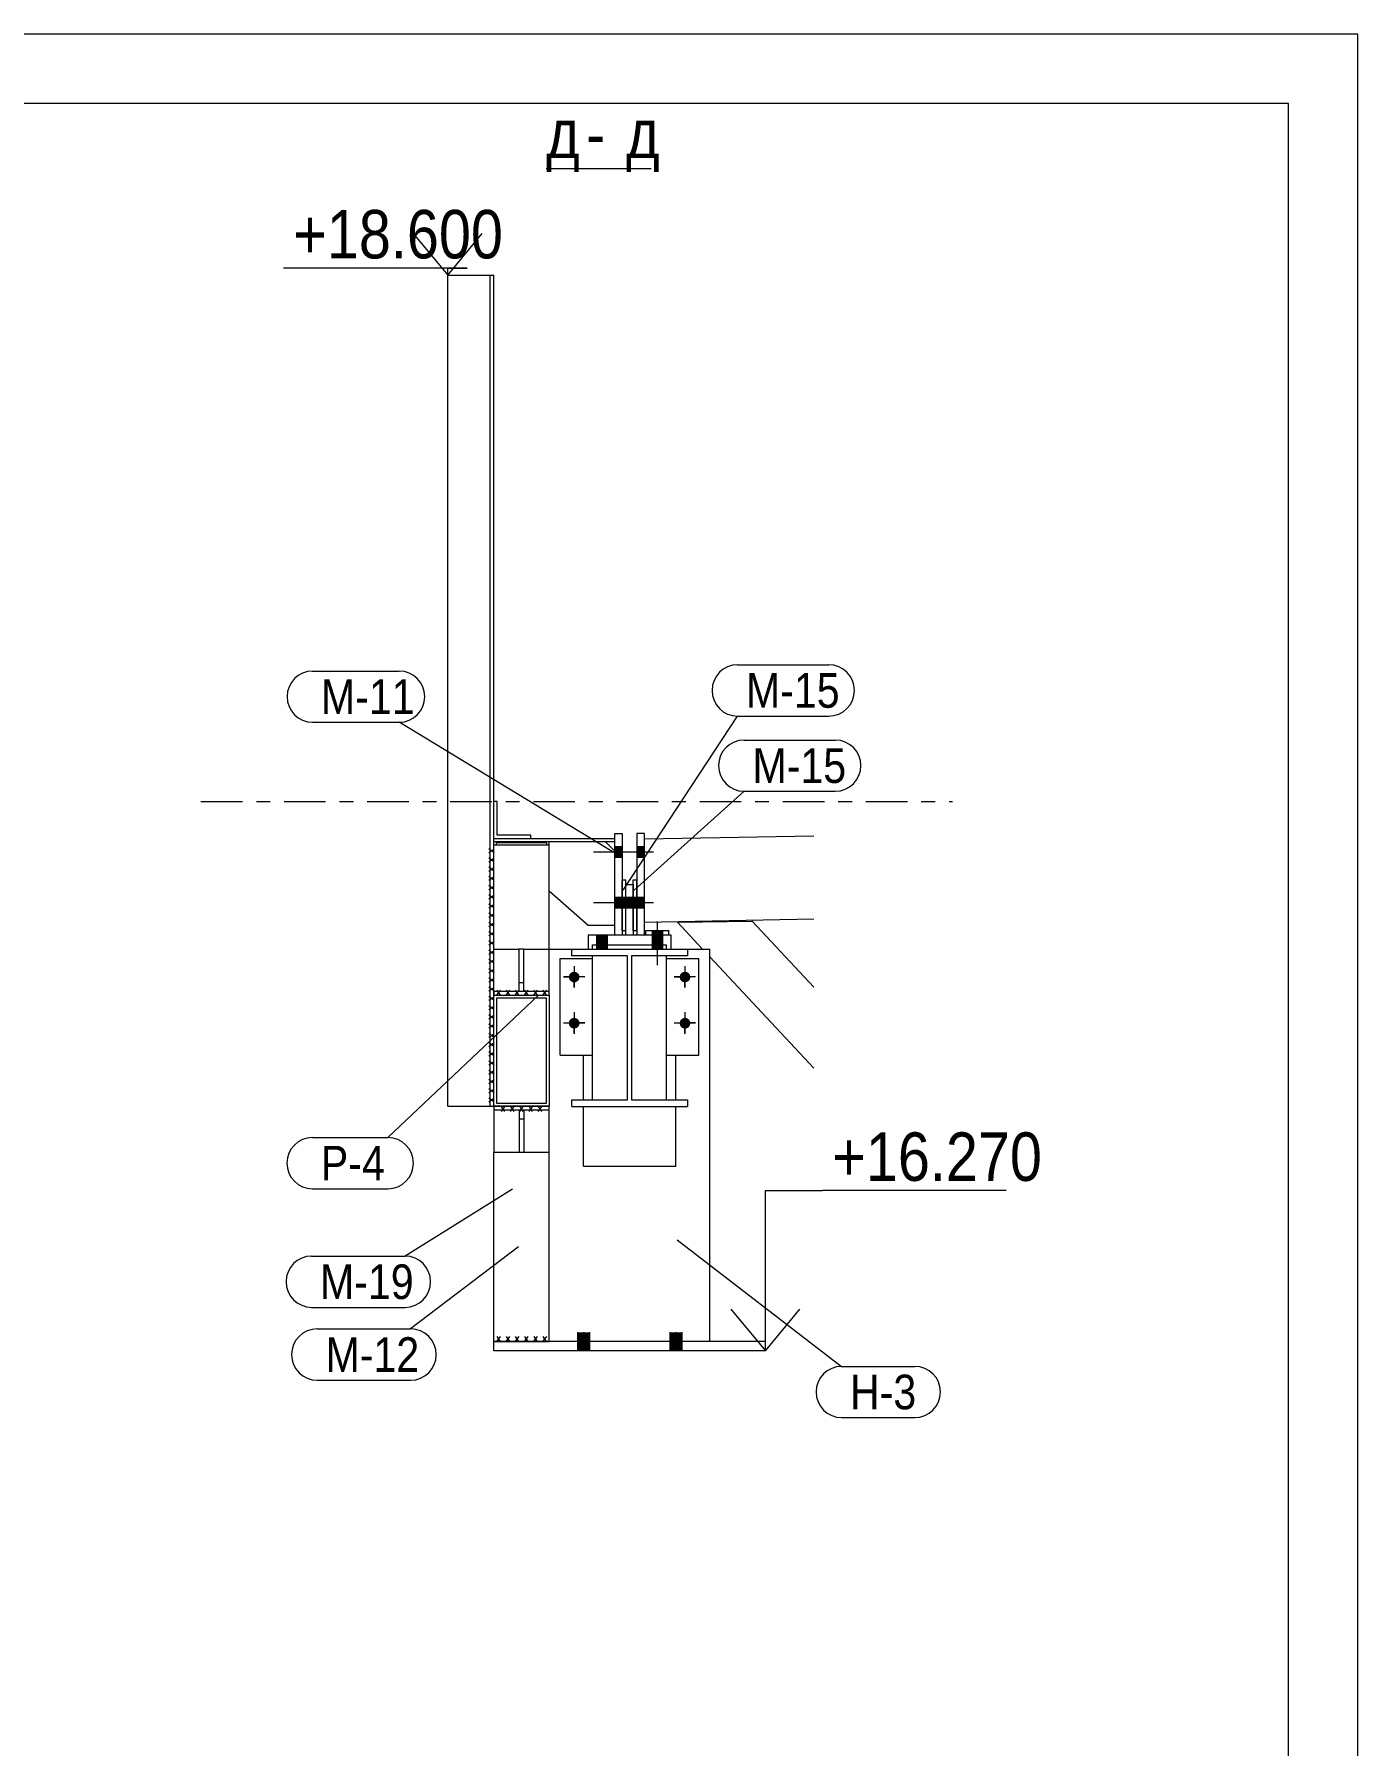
# Model space of a CAD drawing. Header units: millimetres. Extents: x -74 to 1115, y -586 to 256.
# Drawn here: x 1019.4 to 1114.9, y 132 to 255.5 of the extents above; entities that cross this region are included whole.
import ezdxf

# ---------------------------------------------------------------- set-up
doc = ezdxf.new("R2010")
doc.units = ezdxf.units.MM
for name, pattern in [('XKITLINE00', [0]), ('XKITLINE02', [4, 2, -2]), ('XKITLINE03', [6, 3, -1, 1, -1])]:
    doc.linetypes.add(name, pattern=pattern)
for name, color, linetype, lineweight in [('Bolt', 7, 'Continuous', 0), ('DrawingSheet', 5, 'Continuous', 0), ('GraphicObject', 6, 'Continuous', 0), ('LevelText', 7, 'Continuous', 0), ('OtherObjectType', 1, 'Continuous', 0), ('Part', 2, 'Continuous', 0), ('PartMark', 3, 'Continuous', 0), ('S-GRID', 1, 'Continuous', 0), ('SymbolText', 4, 'Continuous', 0)]:
    doc.layers.add(name, color=color, linetype=linetype, lineweight=lineweight)
doc.styles.add('GOST type A', font='ARIAL.TTF')

msp = doc.modelspace()

# ---------------------------------------------------------------- hatches: boundary and pattern name
at = {"layer": 'Bolt'}
for points in [[(1061.85, 196.11), (1061.31, 196.11), (1061.31, 196.88), (1061.85, 196.88)], [(1061.85, 196.11), (1061.31, 196.11), (1061.31, 196.88), (1061.85, 196.88)], [(1063.45, 196.11), (1062.91, 196.11), (1062.91, 196.88), (1063.45, 196.88)], [(1063.45, 196.11), (1062.91, 196.11), (1062.91, 196.88), (1063.45, 196.88)], [(1061.85, 192.44), (1061.31, 192.44), (1061.31, 193.21), (1061.85, 193.21)], [(1062.11, 192.44), (1061.85, 192.44), (1061.85, 193.21), (1062.11, 193.21)], [(1062.65, 192.44), (1062.11, 192.44), (1062.11, 193.21), (1062.65, 193.21)], [(1062.91, 192.44), (1062.65, 192.44), (1062.65, 193.21), (1062.91, 193.21)], [(1063.45, 192.44), (1062.91, 192.44), (1062.91, 193.21), (1063.45, 193.21)], [(1060.76, 190.49), (1060.76, 189.49), (1060, 189.49), (1060, 190.49)], [(1060.76, 190.49), (1060.76, 189.49), (1060, 189.49), (1060, 190.49)], [(1064.76, 190.83), (1064.76, 190.49), (1064, 190.49), (1064, 190.83)], [(1064.76, 190.83), (1064.76, 190.49), (1064, 190.49), (1064, 190.83)], [(1064.76, 190.49), (1064.76, 189.49), (1064, 189.49), (1064, 190.49)], [(1064.76, 190.49), (1064.76, 189.49), (1064, 189.49), (1064, 190.49)], [(1058.76, 187.46), (1058.76, 187.44), (1058.76, 187.42), (1058.76, 187.4), (1058.75, 187.38), (1058.75, 187.36), (1058.74, 187.35), (1058.74, 187.33), (1058.73, 187.31), (1058.72, 187.3), (1058.71, 187.28), (1058.7, 187.26), (1058.69, 187.25), (1058.68, 187.23), (1058.67, 187.22), (1058.65, 187.2), (1058.64, 187.19), (1058.62, 187.18), (1058.61, 187.17), (1058.59, 187.16), (1058.58, 187.15), (1058.56, 187.14), (1058.54, 187.13), (1058.53, 187.12), (1058.51, 187.11), (1058.49, 187.11), (1058.47, 187.1), (1058.46, 187.1), (1058.44, 187.1), (1058.42, 187.09), (1058.4, 187.09), (1058.38, 187.09), (1058.36, 187.09), (1058.34, 187.09), (1058.32, 187.1), (1058.31, 187.1), (1058.29, 187.1), (1058.27, 187.11), (1058.25, 187.11), (1058.23, 187.12), (1058.22, 187.13), (1058.2, 187.14), (1058.18, 187.15), (1058.17, 187.16), (1058.15, 187.17), (1058.14, 187.18), (1058.12, 187.19), (1058.11, 187.2), (1058.1, 187.22), (1058.08, 187.23), (1058.07, 187.25), (1058.06, 187.26), (1058.05, 187.28), (1058.04, 187.3), (1058.03, 187.31), (1058.03, 187.33), (1058.02, 187.35), (1058.01, 187.36), (1058.01, 187.38), (1058.01, 187.4), (1058, 187.42), (1058, 187.44), (1058, 187.46), (1058, 187.48), (1058, 187.49), (1058, 187.51), (1058, 187.53), (1058.01, 187.55), (1058.01, 187.57), (1058.01, 187.59), (1058.02, 187.6), (1058.03, 187.62), (1058.03, 187.64), (1058.04, 187.66), (1058.05, 187.67), (1058.06, 187.69), (1058.07, 187.7), (1058.08, 187.72), (1058.1, 187.73), (1058.11, 187.75), (1058.12, 187.76), (1058.14, 187.77), (1058.15, 187.78), (1058.17, 187.79), (1058.18, 187.8), (1058.2, 187.81), (1058.22, 187.82), (1058.23, 187.83), (1058.25, 187.84), (1058.27, 187.84), (1058.29, 187.85), (1058.31, 187.85), (1058.32, 187.85), (1058.34, 187.86), (1058.36, 187.86), (1058.38, 187.86), (1058.4, 187.86), (1058.42, 187.86), (1058.44, 187.85), (1058.46, 187.85), (1058.47, 187.85), (1058.49, 187.84), (1058.51, 187.84), (1058.53, 187.83), (1058.54, 187.82), (1058.56, 187.81), (1058.58, 187.8), (1058.59, 187.79), (1058.61, 187.78), (1058.62, 187.77), (1058.64, 187.76), (1058.65, 187.75), (1058.67, 187.73), (1058.68, 187.72), (1058.69, 187.7), (1058.7, 187.69), (1058.71, 187.67), (1058.72, 187.66), (1058.73, 187.64), (1058.74, 187.62), (1058.74, 187.6), (1058.75, 187.59), (1058.75, 187.57), (1058.76, 187.55), (1058.76, 187.53), (1058.76, 187.51), (1058.76, 187.49), (1058.76, 187.48)], [(1066.76, 187.46), (1066.76, 187.44), (1066.76, 187.42), (1066.76, 187.4), (1066.75, 187.38), (1066.75, 187.36), (1066.74, 187.35), (1066.74, 187.33), (1066.73, 187.31), (1066.72, 187.3), (1066.71, 187.28), (1066.7, 187.26), (1066.69, 187.25), (1066.68, 187.23), (1066.67, 187.22), (1066.65, 187.2), (1066.64, 187.19), (1066.62, 187.18), (1066.61, 187.17), (1066.59, 187.16), (1066.58, 187.15), (1066.56, 187.14), (1066.54, 187.13), (1066.53, 187.12), (1066.51, 187.11), (1066.49, 187.11), (1066.47, 187.1), (1066.46, 187.1), (1066.44, 187.1), (1066.42, 187.09), (1066.4, 187.09), (1066.38, 187.09), (1066.36, 187.09), (1066.34, 187.09), (1066.32, 187.1), (1066.31, 187.1), (1066.29, 187.1), (1066.27, 187.11), (1066.25, 187.11), (1066.23, 187.12), (1066.22, 187.13), (1066.2, 187.14), (1066.18, 187.15), (1066.17, 187.16), (1066.15, 187.17), (1066.14, 187.18), (1066.12, 187.19), (1066.11, 187.2), (1066.1, 187.22), (1066.08, 187.23), (1066.07, 187.25), (1066.06, 187.26), (1066.05, 187.28), (1066.04, 187.3), (1066.03, 187.31), (1066.03, 187.33), (1066.02, 187.35), (1066.01, 187.36), (1066.01, 187.38), (1066.01, 187.4), (1066, 187.42), (1066, 187.44), (1066, 187.46), (1066, 187.48), (1066, 187.49), (1066, 187.51), (1066, 187.53), (1066.01, 187.55), (1066.01, 187.57), (1066.01, 187.59), (1066.02, 187.6), (1066.03, 187.62), (1066.03, 187.64), (1066.04, 187.66), (1066.05, 187.67), (1066.06, 187.69), (1066.07, 187.7), (1066.08, 187.72), (1066.1, 187.73), (1066.11, 187.75), (1066.12, 187.76), (1066.14, 187.77), (1066.15, 187.78), (1066.17, 187.79), (1066.18, 187.8), (1066.2, 187.81), (1066.22, 187.82), (1066.23, 187.83), (1066.25, 187.84), (1066.27, 187.84), (1066.29, 187.85), (1066.31, 187.85), (1066.32, 187.85), (1066.34, 187.86), (1066.36, 187.86), (1066.38, 187.86), (1066.4, 187.86), (1066.42, 187.86), (1066.44, 187.85), (1066.46, 187.85), (1066.47, 187.85), (1066.49, 187.84), (1066.51, 187.84), (1066.53, 187.83), (1066.54, 187.82), (1066.56, 187.81), (1066.58, 187.8), (1066.59, 187.79), (1066.61, 187.78), (1066.62, 187.77), (1066.64, 187.76), (1066.65, 187.75), (1066.67, 187.73), (1066.68, 187.72), (1066.69, 187.7), (1066.7, 187.69), (1066.71, 187.67), (1066.72, 187.66), (1066.73, 187.64), (1066.74, 187.62), (1066.74, 187.6), (1066.75, 187.59), (1066.75, 187.57), (1066.76, 187.55), (1066.76, 187.53), (1066.76, 187.51), (1066.76, 187.49), (1066.76, 187.48)], [(1058.76, 184.12), (1058.76, 184.1), (1058.76, 184.09), (1058.76, 184.07), (1058.75, 184.05), (1058.75, 184.03), (1058.74, 184.01), (1058.74, 184), (1058.73, 183.98), (1058.72, 183.96), (1058.71, 183.95), (1058.7, 183.93), (1058.69, 183.91), (1058.68, 183.9), (1058.67, 183.88), (1058.65, 183.87), (1058.64, 183.86), (1058.62, 183.85), (1058.61, 183.83), (1058.59, 183.82), (1058.58, 183.81), (1058.56, 183.8), (1058.54, 183.8), (1058.53, 183.79), (1058.51, 183.78), (1058.49, 183.78), (1058.47, 183.77), (1058.46, 183.77), (1058.44, 183.76), (1058.42, 183.76), (1058.4, 183.76), (1058.38, 183.76), (1058.36, 183.76), (1058.34, 183.76), (1058.32, 183.76), (1058.31, 183.77), (1058.29, 183.77), (1058.27, 183.78), (1058.25, 183.78), (1058.23, 183.79), (1058.22, 183.8), (1058.2, 183.8), (1058.18, 183.81), (1058.17, 183.82), (1058.15, 183.83), (1058.14, 183.85), (1058.12, 183.86), (1058.11, 183.87), (1058.1, 183.88), (1058.08, 183.9), (1058.07, 183.91), (1058.06, 183.93), (1058.05, 183.95), (1058.04, 183.96), (1058.03, 183.98), (1058.03, 184), (1058.02, 184.01), (1058.01, 184.03), (1058.01, 184.05), (1058.01, 184.07), (1058, 184.09), (1058, 184.1), (1058, 184.12), (1058, 184.14), (1058, 184.16), (1058, 184.18), (1058, 184.2), (1058.01, 184.22), (1058.01, 184.24), (1058.01, 184.25), (1058.02, 184.27), (1058.03, 184.29), (1058.03, 184.31), (1058.04, 184.32), (1058.05, 184.34), (1058.06, 184.36), (1058.07, 184.37), (1058.08, 184.39), (1058.1, 184.4), (1058.11, 184.41), (1058.12, 184.43), (1058.14, 184.44), (1058.15, 184.45), (1058.17, 184.46), (1058.18, 184.47), (1058.2, 184.48), (1058.22, 184.49), (1058.23, 184.5), (1058.25, 184.5), (1058.27, 184.51), (1058.29, 184.51), (1058.31, 184.52), (1058.32, 184.52), (1058.34, 184.52), (1058.36, 184.53), (1058.38, 184.53), (1058.4, 184.53), (1058.42, 184.52), (1058.44, 184.52), (1058.46, 184.52), (1058.47, 184.51), (1058.49, 184.51), (1058.51, 184.5), (1058.53, 184.5), (1058.54, 184.49), (1058.56, 184.48), (1058.58, 184.47), (1058.59, 184.46), (1058.61, 184.45), (1058.62, 184.44), (1058.64, 184.43), (1058.65, 184.41), (1058.67, 184.4), (1058.68, 184.39), (1058.69, 184.37), (1058.7, 184.36), (1058.71, 184.34), (1058.72, 184.32), (1058.73, 184.31), (1058.74, 184.29), (1058.74, 184.27), (1058.75, 184.25), (1058.75, 184.24), (1058.76, 184.22), (1058.76, 184.2), (1058.76, 184.18), (1058.76, 184.16), (1058.76, 184.14)], [(1066.76, 184.12), (1066.76, 184.1), (1066.76, 184.09), (1066.76, 184.07), (1066.75, 184.05), (1066.75, 184.03), (1066.74, 184.01), (1066.74, 184), (1066.73, 183.98), (1066.72, 183.96), (1066.71, 183.95), (1066.7, 183.93), (1066.69, 183.91), (1066.68, 183.9), (1066.67, 183.88), (1066.65, 183.87), (1066.64, 183.86), (1066.62, 183.85), (1066.61, 183.83), (1066.59, 183.82), (1066.58, 183.81), (1066.56, 183.8), (1066.54, 183.8), (1066.53, 183.79), (1066.51, 183.78), (1066.49, 183.78), (1066.47, 183.77), (1066.46, 183.77), (1066.44, 183.76), (1066.42, 183.76), (1066.4, 183.76), (1066.38, 183.76), (1066.36, 183.76), (1066.34, 183.76), (1066.32, 183.76), (1066.31, 183.77), (1066.29, 183.77), (1066.27, 183.78), (1066.25, 183.78), (1066.23, 183.79), (1066.22, 183.8), (1066.2, 183.8), (1066.18, 183.81), (1066.17, 183.82), (1066.15, 183.83), (1066.14, 183.85), (1066.12, 183.86), (1066.11, 183.87), (1066.1, 183.88), (1066.08, 183.9), (1066.07, 183.91), (1066.06, 183.93), (1066.05, 183.95), (1066.04, 183.96), (1066.03, 183.98), (1066.03, 184), (1066.02, 184.01), (1066.01, 184.03), (1066.01, 184.05), (1066.01, 184.07), (1066, 184.09), (1066, 184.1), (1066, 184.12), (1066, 184.14), (1066, 184.16), (1066, 184.18), (1066, 184.2), (1066.01, 184.22), (1066.01, 184.24), (1066.01, 184.25), (1066.02, 184.27), (1066.03, 184.29), (1066.03, 184.31), (1066.04, 184.32), (1066.05, 184.34), (1066.06, 184.36), (1066.07, 184.37), (1066.08, 184.39), (1066.1, 184.4), (1066.11, 184.41), (1066.12, 184.43), (1066.14, 184.44), (1066.15, 184.45), (1066.17, 184.46), (1066.18, 184.47), (1066.2, 184.48), (1066.22, 184.49), (1066.23, 184.5), (1066.25, 184.5), (1066.27, 184.51), (1066.29, 184.51), (1066.31, 184.52), (1066.32, 184.52), (1066.34, 184.52), (1066.36, 184.53), (1066.38, 184.53), (1066.4, 184.53), (1066.42, 184.52), (1066.44, 184.52), (1066.46, 184.52), (1066.47, 184.51), (1066.49, 184.51), (1066.51, 184.5), (1066.53, 184.5), (1066.54, 184.49), (1066.56, 184.48), (1066.58, 184.47), (1066.59, 184.46), (1066.61, 184.45), (1066.62, 184.44), (1066.64, 184.43), (1066.65, 184.41), (1066.67, 184.4), (1066.68, 184.39), (1066.69, 184.37), (1066.7, 184.36), (1066.71, 184.34), (1066.72, 184.32), (1066.73, 184.31), (1066.74, 184.29), (1066.74, 184.27), (1066.75, 184.25), (1066.75, 184.24), (1066.76, 184.22), (1066.76, 184.2), (1066.76, 184.18), (1066.76, 184.16), (1066.76, 184.14)], [(1059.48, 161.83), (1059.48, 161.16), (1058.61, 161.16), (1058.61, 161.83)], [(1059.48, 161.83), (1059.48, 161.16), (1058.61, 161.16), (1058.61, 161.83)], [(1059.48, 161.16), (1059.48, 160.49), (1058.61, 160.49), (1058.61, 161.16)], [(1059.48, 161.16), (1059.48, 160.49), (1058.61, 160.49), (1058.61, 161.16)], [(1066.15, 161.83), (1066.15, 161.16), (1065.28, 161.16), (1065.28, 161.83)], [(1066.15, 161.83), (1066.15, 161.16), (1065.28, 161.16), (1065.28, 161.83)], [(1066.15, 161.16), (1066.15, 160.49), (1065.28, 160.49), (1065.28, 161.16)], [(1066.15, 161.16), (1066.15, 160.49), (1065.28, 160.49), (1065.28, 161.16)]]:
    msp.add_hatch(color=256, dxfattribs=at).paths.add_polyline_path(points, flags=17)

# ---------------------------------------------------------------- linework, layer by layer
at = {"layer": 'Bolt', "linetype": 'XKITLINE00', "lineweight": 0}
for p, q in [((1064.11, 196.49), (1059.78, 196.49)), ((1064.11, 196.49), (1059.78, 196.49)), ((1061.85, 196.88), (1061.31, 196.88)), ((1061.85, 196.88), (1061.31, 196.88)), ((1063.45, 196.88), (1062.91, 196.88)), ((1063.45, 196.88), (1062.91, 196.88)), ((1061.85, 196.11), (1061.31, 196.11)), ((1061.85, 196.11), (1061.31, 196.11)), ((1063.45, 196.11), (1062.91, 196.11)), ((1063.45, 196.11), (1062.91, 196.11)), ((1064.11, 192.83), (1059.78, 192.83)), ((1061.85, 193.21), (1061.31, 193.21)), ((1062.11, 193.21), (1061.85, 193.21)), ((1062.65, 193.21), (1062.11, 193.21)), ((1062.91, 193.21), (1062.65, 193.21)), ((1063.45, 193.21), (1062.91, 193.21)), ((1061.85, 192.44), (1061.31, 192.44)), ((1062.11, 192.44), (1061.85, 192.44)), ((1062.65, 192.44), (1062.11, 192.44)), ((1062.91, 192.44), (1062.65, 192.44)), ((1063.45, 192.44), (1062.91, 192.44)), ((1060, 190.49), (1060, 189.49)), ((1060, 190.49), (1060, 189.49)), ((1060.38, 190.49), (1060.38, 189.49)), ((1060.38, 190.49), (1060.38, 189.49)), ((1060.76, 190.49), (1060.76, 189.49)), ((1060.76, 190.49), (1060.76, 189.49)), ((1064, 190.83), (1064, 190.49)), ((1064, 190.83), (1064, 190.49)), ((1064, 190.49), (1064, 189.49)), ((1064, 190.49), (1064, 189.49)), ((1064.38, 191.49), (1064.38, 188.33)), ((1064.38, 191.49), (1064.38, 188.33)), ((1064.76, 190.83), (1064.76, 190.49)), ((1064.76, 190.83), (1064.76, 190.49)), ((1064.76, 190.49), (1064.76, 189.49)), ((1064.76, 190.49), (1064.76, 189.49)), ((1058.38, 188.26), (1058.38, 187.75)), ((1058.38, 188.24), (1058.38, 186.71)), ((1066.38, 188.26), (1066.38, 187.75)), ((1066.38, 188.24), (1066.38, 186.71)), ((1057.61, 187.49), (1058.12, 187.49)), ((1059.15, 187.48), (1057.61, 187.48)), ((1058.38, 186.73), (1058.38, 187.24)), ((1059.15, 187.49), (1058.64, 187.49)), ((1065.61, 187.49), (1066.12, 187.49)), ((1067.15, 187.48), (1065.61, 187.48)), ((1066.38, 186.73), (1066.38, 187.24)), ((1067.15, 187.49), (1066.64, 187.49)), ((1057.61, 184.16), (1058.12, 184.16)), ((1059.15, 184.14), (1057.61, 184.14)), ((1058.38, 184.93), (1058.38, 184.42)), ((1058.38, 184.91), (1058.38, 183.38)), ((1059.15, 184.16), (1058.64, 184.16)), ((1065.61, 184.16), (1066.12, 184.16)), ((1067.15, 184.14), (1065.61, 184.14)), ((1066.38, 184.93), (1066.38, 184.42)), ((1066.38, 184.91), (1066.38, 183.38)), ((1067.15, 184.16), (1066.64, 184.16)), ((1058.38, 183.39), (1058.38, 183.9)), ((1066.38, 183.39), (1066.38, 183.9)), ((1058.61, 161.83), (1058.61, 161.16)), ((1058.61, 161.83), (1058.61, 161.16)), ((1058.61, 161.16), (1058.61, 160.49)), ((1058.61, 161.16), (1058.61, 160.49)), ((1059.05, 161.83), (1059.05, 160.49)), ((1059.05, 161.83), (1059.05, 160.49)), ((1059.48, 161.83), (1059.48, 161.16)), ((1059.48, 161.83), (1059.48, 161.16)), ((1059.48, 161.16), (1059.48, 160.49)), ((1059.48, 161.16), (1059.48, 160.49)), ((1065.28, 161.83), (1065.28, 161.16)), ((1065.28, 161.83), (1065.28, 161.16)), ((1065.28, 161.16), (1065.28, 160.49)), ((1065.28, 161.16), (1065.28, 160.49)), ((1065.71, 161.83), (1065.71, 160.49)), ((1065.71, 161.83), (1065.71, 160.49)), ((1066.15, 161.83), (1066.15, 161.16)), ((1066.15, 161.83), (1066.15, 161.16)), ((1066.15, 161.16), (1066.15, 160.49)), ((1066.15, 161.16), (1066.15, 160.49))]:
    msp.add_line(p, q, dxfattribs=at)
at = {"layer": 'Bolt', "linetype": 'XKITLINE02', "lineweight": 0}
for p, q in [((1064.11, 192.83), (1059.78, 192.83)), ((1061.85, 193.21), (1061.31, 193.21)), ((1062.11, 193.21), (1061.85, 193.21)), ((1062.65, 193.21), (1062.11, 193.21)), ((1062.91, 193.21), (1062.65, 193.21)), ((1063.45, 193.21), (1062.91, 193.21)), ((1061.85, 192.44), (1061.31, 192.44)), ((1062.11, 192.44), (1061.85, 192.44)), ((1062.65, 192.44), (1062.11, 192.44)), ((1062.91, 192.44), (1062.65, 192.44)), ((1063.45, 192.44), (1062.91, 192.44)), ((1064, 190.49), (1064, 189.49)), ((1064, 190.49), (1064, 189.49)), ((1064.38, 190.49), (1064.38, 189.49)), ((1064.38, 190.49), (1064.38, 189.49)), ((1064.76, 190.49), (1064.76, 189.49)), ((1064.76, 190.49), (1064.76, 189.49))]:
    msp.add_line(p, q, dxfattribs=at)
at = {"layer": 'DrawingSheet', "linetype": 'XKITLINE00', "lineweight": 0}
for p, q in [((1114.95, 255.55), (-74.05, 255.55)), ((1114.95, -585.45), (1114.95, 255.55)), ((1109.95, 250.55), (-54.05, 250.55)), ((1109.95, -580.45), (1109.95, 250.55))]:
    msp.add_line(p, q, dxfattribs=at)
at = {"layer": 'GraphicObject', "linetype": 'XKITLINE00', "lineweight": 0}
for p, q in [((1052.58, 178.16), (1052.58, 197.03)), ((1052.58, 186.16), (1056.58, 186.16)), ((1056.58, 178.16), (1052.58, 178.16)), ((1052.58, 161.16), (1056.58, 161.16))]:
    msp.add_line(p, q, dxfattribs=at)
at = {"layer": 'LevelText', "linetype": 'XKITLINE00', "lineweight": 0}
for p, q in [((1046.75, 241.16), (1049.25, 238.16)), ((1049.25, 238.16), (1051.75, 241.16)), ((1050.65, 238.66), (1037.4, 238.66)), ((1049.25, 238.16), (1049.25, 238.66)), ((1049.25, 238.66), (1050.65, 238.66)), ((1072.18, 160.49), (1072.18, 172.06)), ((1072.18, 172.06), (1076.31, 172.06)), ((1089.56, 172.06), (1076.31, 172.06)), ((1069.68, 163.49), (1072.18, 160.49)), ((1072.18, 160.49), (1074.68, 163.49))]:
    msp.add_line(p, q, dxfattribs=at)
at = {"layer": 'OtherObjectType', "linetype": 'XKITLINE00', "lineweight": 0}
msp.add_line((1056.36, 245.86), (1063.94, 245.86), dxfattribs=at)
at = {"layer": 'Part', "linetype": 'XKITLINE00', "lineweight": 0}
for p, q in [((1049.25, 178.16), (1049.25, 238.16)), ((1049.25, 238.16), (1052.58, 238.16)), ((1052.31, 178.16), (1052.31, 238.16)), ((1052.58, 186.43), (1052.58, 238.16)), ((1052.81, 200.16), (1052.58, 200.16)), ((1052.81, 197.73), (1052.81, 200.16)), ((1055.25, 197.73), (1052.81, 197.73)), ((1055.25, 197.49), (1055.25, 197.73)), ((1061.31, 190.49), (1061.31, 197.83)), ((1061.31, 197.83), (1061.85, 197.83)), ((1061.85, 197.83), (1061.85, 190.49)), ((1063.45, 197.83), (1062.91, 197.83)), ((1062.91, 197.83), (1062.91, 190.49)), ((1063.45, 190.49), (1063.45, 197.83)), ((1052.58, 197.23), (1052.58, 197.49)), ((1052.58, 197.49), (1061.31, 197.49)), ((1061.31, 197.23), (1052.58, 197.23)), ((1052.58, 197.03), (1056.58, 197.03)), ((1056.41, 197.16), (1052.75, 197.16)), ((1052.75, 197.16), (1052.75, 197.03)), ((1056.41, 197.03), (1056.41, 197.16)), ((1056.58, 197.03), (1056.58, 197.23)), ((1056.58, 189.49), (1056.58, 197.03)), ((1060.65, 197.23), (1061.31, 196.56)), ((1063.45, 197.45), (1075.69, 197.68)), ((1061.85, 190.83), (1061.85, 194.49)), ((1061.85, 194.49), (1062.11, 194.49)), ((1062.11, 190.83), (1062.11, 194.49)), ((1062.11, 190.49), (1062.11, 194.16)), ((1062.11, 194.16), (1062.65, 194.16)), ((1062.65, 190.83), (1062.65, 194.49)), ((1062.65, 194.49), (1062.91, 194.49)), ((1062.65, 194.16), (1062.65, 190.49)), ((1062.91, 190.83), (1062.91, 194.49)), ((1056.58, 193.69), (1059.38, 191.23)), ((1063.45, 191.45), (1075.69, 191.68)), ((1059.38, 191.23), (1061.31, 191.23)), ((1065.38, 190.49), (1059.38, 190.49)), ((1059.38, 190.49), (1059.38, 189.49)), ((1061.85, 190.83), (1062.11, 190.83)), ((1062.65, 190.83), (1062.91, 190.83)), ((1063.55, 190.49), (1063.55, 190.83)), ((1063.55, 190.83), (1065.21, 190.83)), ((1065.21, 190.49), (1065.21, 190.83)), ((1065.38, 189.49), (1065.38, 190.49)), ((1065.84, 191.43), (1071.23, 191.52)), ((1067.65, 189.49), (1065.84, 191.43)), ((1075.69, 186.75), (1071.23, 191.52)), ((1052.58, 189.49), (1054.41, 189.49)), ((1054.75, 189.49), (1054.41, 189.49)), ((1054.41, 186.43), (1054.41, 189.49)), ((1054.75, 186.43), (1054.75, 189.49)), ((1054.75, 189.49), (1056.58, 189.49)), ((1056.58, 189.49), (1059.71, 189.49)), ((1056.58, 186.16), (1056.58, 189.49)), ((1058.21, 189.48), (1066.55, 189.48)), ((1058.21, 189.01), (1058.21, 189.48)), ((1059.38, 189.49), (1059.71, 189.49)), ((1059.71, 189.48), (1059.71, 189.81)), ((1059.71, 189.81), (1065.05, 189.81)), ((1065.05, 189.48), (1065.05, 189.81)), ((1065.05, 189.49), (1068.18, 189.49)), ((1065.05, 189.49), (1065.38, 189.49)), ((1066.55, 189.48), (1066.55, 189.01)), ((1068.18, 161.16), (1068.18, 189.49)), ((1057.38, 181.83), (1057.38, 188.81)), ((1057.38, 188.81), (1059.71, 188.81)), ((1062.23, 189.01), (1058.21, 189.01)), ((1059.71, 178.61), (1059.71, 189.01)), ((1062.23, 178.61), (1062.23, 189.01)), ((1066.55, 189.01), (1062.53, 189.01)), ((1062.53, 189.01), (1062.53, 178.61)), ((1065.05, 178.61), (1065.05, 189.01)), ((1065.05, 188.81), (1067.38, 188.81)), ((1067.38, 181.83), (1067.38, 188.81)), ((1075.69, 180.9), (1068.18, 188.93)), ((1054.41, 187.09), (1054.75, 187.09)), ((1056.58, 186.43), (1052.58, 186.43)), ((1052.58, 186.43), (1052.58, 186.16)), ((1052.58, 178.16), (1052.58, 186.16)), ((1052.58, 186.16), (1056.58, 186.16)), ((1052.78, 185.96), (1052.78, 178.36)), ((1056.38, 185.96), (1052.78, 185.96)), ((1054.75, 186.43), (1054.41, 186.43)), ((1056.38, 178.36), (1056.38, 185.96)), ((1056.58, 186.16), (1056.58, 178.16)), ((1057.38, 181.83), (1059.71, 181.83)), ((1059.05, 178.61), (1059.05, 181.83)), ((1065.05, 181.83), (1067.38, 181.83)), ((1065.71, 178.61), (1065.71, 181.83)), ((1049.25, 178.16), (1052.58, 178.16)), ((1052.58, 178.16), (1056.58, 178.16)), ((1052.58, 178.16), (1052.58, 174.83)), ((1052.78, 178.36), (1056.38, 178.36)), ((1056.58, 161.16), (1056.58, 178.16)), ((1058.21, 178.14), (1058.21, 178.61)), ((1058.21, 178.61), (1062.23, 178.61)), ((1058.21, 178.14), (1066.55, 178.14)), ((1059.05, 173.83), (1059.05, 178.14)), ((1062.53, 178.61), (1066.55, 178.61)), ((1065.71, 173.83), (1065.71, 178.14)), ((1066.55, 178.61), (1066.55, 178.14)), ((1052.58, 177.89), (1056.58, 177.89)), ((1054.41, 177.89), (1054.41, 174.83)), ((1054.41, 177.89), (1054.75, 177.89)), ((1054.41, 177.23), (1054.75, 177.23)), ((1054.75, 177.89), (1054.75, 174.83)), ((1052.58, 161.16), (1052.58, 174.83)), ((1052.58, 174.83), (1054.41, 174.83)), ((1054.41, 174.83), (1054.75, 174.83)), ((1054.75, 174.83), (1056.58, 174.83)), ((1059.05, 173.83), (1065.71, 173.83)), ((1052.58, 160.49), (1052.58, 161.16)), ((1072.18, 161.16), (1052.58, 161.16)), ((1072.18, 160.49), (1072.18, 161.16)), ((1072.18, 160.49), (1052.58, 160.49))]:
    msp.add_line(p, q, dxfattribs=at)
at = {"layer": 'PartMark', "linetype": 'XKITLINE00', "lineweight": 0}
for p, q in [((1039.5, 209.57), (1045.75, 209.57)), ((1070.18, 210.02), (1076.76, 210.02)), ((1039.5, 205.87), (1045.75, 205.87)), ((1061.43, 196.35), (1045.75, 205.87)), ((1061.91, 193.75), (1070.18, 206.32)), ((1070.18, 206.32), (1076.76, 206.32)), ((1070.65, 204.59), (1077.23, 204.59)), ((1062.71, 193.75), (1070.65, 200.89)), ((1070.65, 200.89), (1077.23, 200.89)), ((1055.77, 186.14), (1044.93, 175.89)), ((1039.49, 175.89), (1044.93, 175.89)), ((1039.49, 172.19), (1044.93, 172.19)), ((1053.94, 172.15), (1046.17, 167.33)), ((1065.82, 168.5), (1077.69, 159.37)), ((1039.43, 167.33), (1046.17, 167.33)), ((1054.35, 168), (1046.57, 162.07)), ((1039.43, 163.63), (1046.17, 163.63)), ((1039.83, 162.07), (1046.57, 162.07)), ((1039.83, 158.37), (1046.57, 158.37)), ((1077.69, 159.37), (1082.97, 159.37)), ((1077.69, 155.67), (1082.97, 155.67))]:
    msp.add_line(p, q, dxfattribs=at)
for centre, start, end in [((1039.5, 207.72), 90, 270), ((1045.75, 207.72), 270, 90), ((1070.18, 208.17), 90, 270), ((1076.76, 208.17), 270, 90), ((1070.65, 202.74), 90, 270), ((1077.23, 202.74), 270, 90), ((1039.49, 174.04), 90, 270), ((1044.93, 174.04), 270, 90), ((1039.43, 165.48), 90, 270), ((1046.17, 165.48), 270, 90), ((1039.83, 160.22), 90, 270), ((1046.57, 160.22), 270, 90), ((1077.69, 157.52), 90, 270), ((1082.97, 157.52), 270, 90)]:
    msp.add_arc(centre, 1.85, start, end, dxfattribs=at)
at = {"layer": 'S-GRID', "linetype": 'XKITLINE03', "lineweight": 0}
msp.add_line((1031.44, 200.16), (1085.69, 200.16), dxfattribs=at)
at = {"layer": 'SymbolText', "linetype": 'XKITLINE00', "lineweight": 0}
for p, q in [((1052.58, 196.47), (1052.21, 196.74)), ((1052.21, 196.47), (1052.58, 196.72)), ((1052.58, 195.8), (1052.21, 196.08)), ((1052.21, 195.8), (1052.58, 196.05)), ((1052.58, 195.13), (1052.21, 195.41)), ((1052.21, 195.13), (1052.58, 195.38)), ((1052.58, 194.47), (1052.21, 194.74)), ((1052.21, 194.47), (1052.58, 194.72)), ((1052.58, 193.8), (1052.21, 194.08)), ((1052.21, 193.8), (1052.58, 194.05)), ((1052.58, 193.13), (1052.21, 193.41)), ((1052.21, 193.13), (1052.58, 193.38)), ((1052.58, 192.47), (1052.21, 192.74)), ((1052.21, 192.47), (1052.58, 192.72)), ((1052.58, 191.8), (1052.21, 192.08)), ((1052.21, 191.8), (1052.58, 192.05)), ((1052.58, 191.13), (1052.21, 191.41)), ((1052.21, 191.13), (1052.58, 191.38)), ((1052.58, 190.47), (1052.21, 190.74)), ((1052.21, 190.47), (1052.58, 190.72)), ((1052.58, 189.8), (1052.21, 190.08)), ((1052.21, 189.8), (1052.58, 190.05)), ((1052.58, 189.13), (1052.21, 189.41)), ((1052.21, 189.13), (1052.58, 189.38)), ((1052.58, 188.47), (1052.21, 188.74)), ((1052.21, 188.47), (1052.58, 188.72)), ((1052.58, 187.8), (1052.21, 188.08)), ((1052.21, 187.8), (1052.58, 188.05)), ((1052.58, 187.13), (1052.21, 187.41)), ((1052.21, 187.13), (1052.58, 187.38)), ((1052.58, 186.47), (1052.21, 186.74)), ((1052.21, 186.47), (1052.58, 186.72)), ((1052.58, 185.8), (1052.21, 186.08)), ((1052.21, 185.8), (1052.58, 186.05)), ((1052.58, 185.13), (1052.21, 185.41)), ((1052.21, 185.13), (1052.58, 185.38)), ((1052.79, 186.16), (1053.06, 186.53)), ((1052.79, 186.53), (1053.04, 186.16)), ((1053.46, 186.16), (1053.73, 186.53)), ((1053.46, 186.53), (1053.71, 186.16)), ((1054.12, 186.16), (1054.4, 186.53)), ((1054.12, 186.53), (1054.37, 186.16)), ((1054.79, 186.16), (1055.06, 186.53)), ((1054.79, 186.53), (1055.04, 186.16)), ((1055.46, 186.16), (1055.73, 186.53)), ((1055.46, 186.53), (1055.71, 186.16)), ((1056.12, 186.16), (1056.4, 186.53)), ((1056.12, 186.53), (1056.37, 186.16)), ((1052.58, 184.47), (1052.21, 184.74)), ((1052.21, 184.47), (1052.58, 184.72)), ((1052.58, 183.8), (1052.21, 184.08)), ((1052.21, 183.8), (1052.58, 184.05)), ((1052.58, 183.13), (1052.21, 183.41)), ((1052.21, 183.13), (1052.58, 183.38)), ((1052.58, 182.47), (1052.21, 182.74)), ((1052.21, 182.47), (1052.58, 182.72)), ((1052.58, 181.8), (1052.21, 182.08)), ((1052.21, 181.8), (1052.58, 182.05)), ((1052.58, 181.13), (1052.21, 181.41)), ((1052.21, 181.13), (1052.58, 181.38)), ((1052.58, 180.47), (1052.21, 180.74)), ((1052.21, 180.47), (1052.58, 180.72)), ((1052.58, 179.8), (1052.21, 180.08)), ((1052.21, 179.8), (1052.58, 180.05)), ((1052.58, 179.13), (1052.21, 179.41)), ((1052.21, 179.13), (1052.58, 179.38)), ((1052.58, 178.47), (1052.21, 178.74)), ((1052.21, 178.47), (1052.58, 178.72)), ((1053.37, 178.16), (1053.1, 177.78)), ((1053.37, 177.78), (1053.12, 178.16)), ((1054.04, 178.16), (1053.76, 177.78)), ((1054.04, 177.78), (1053.79, 178.16)), ((1054.71, 178.16), (1054.43, 177.78)), ((1054.71, 177.78), (1054.46, 178.16)), ((1055.37, 178.16), (1055.1, 177.78)), ((1055.37, 177.78), (1055.12, 178.16)), ((1056.04, 178.16), (1055.76, 177.78)), ((1056.04, 177.78), (1055.79, 178.16)), ((1052.79, 161.16), (1053.06, 161.53)), ((1052.79, 161.53), (1053.04, 161.16)), ((1053.46, 161.16), (1053.73, 161.53)), ((1053.46, 161.53), (1053.71, 161.16)), ((1054.12, 161.16), (1054.4, 161.53)), ((1054.12, 161.53), (1054.37, 161.16)), ((1054.79, 161.16), (1055.06, 161.53)), ((1054.79, 161.53), (1055.04, 161.16)), ((1055.46, 161.16), (1055.73, 161.53)), ((1055.46, 161.53), (1055.71, 161.16)), ((1056.12, 161.16), (1056.4, 161.53)), ((1056.12, 161.53), (1056.37, 161.16))]:
    msp.add_line(p, q, dxfattribs=at)

# ---------------------------------------------------------------- texts
at = {"layer": 'LevelText', "style": 'GOST type A', "width": 0.85}
for s, p in [('+18.600', (1038.1, 239.36)), ('+16.270', (1077.01, 172.76))]:
    msp.add_text(s, height=3.5, dxfattribs=at).set_placement(p)
at = {"layer": 'OtherObjectType', "style": 'GOST type A', "width": 0.85}
for s, p in [('д', (1056.36, 246.61)), ('д', (1062.12, 246.61)), ('-', (1059.24, 246.61))]:
    msp.add_text(s, height=3.5, dxfattribs=at).set_placement(p)
at = {"layer": 'PartMark', "style": 'GOST type A', "width": 0.85}
for s, p in [('М-11', (1040.1, 206.47)), ('М-15', (1070.78, 206.92)), ('М-15', (1071.25, 201.49)), ('Р-4', (1040.09, 172.79)), ('М-19', (1040.03, 164.23)), ('М-12', (1040.43, 158.97)), ('Н-3', (1078.29, 156.27))]:
    msp.add_text(s, height=2.5, dxfattribs=at).set_placement(p)

doc.saveas('drawing.dxf')
